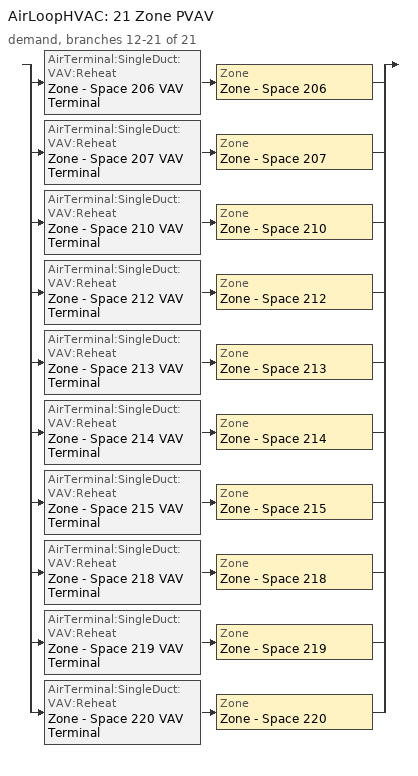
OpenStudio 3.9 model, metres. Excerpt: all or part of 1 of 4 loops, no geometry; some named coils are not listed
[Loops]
AirLoopHVAC '21 Zone PVAV'
 demand, branches 12-21 of 21: split
  | AirTerminal:SingleDuct:VAV:Reheat 'Zone - Space 206 VAV Terminal' > Zone 'Zone - Space 206'
  | AirTerminal:SingleDuct:VAV:Reheat 'Zone - Space 207 VAV Terminal' > Zone 'Zone - Space 207'
  | AirTerminal:SingleDuct:VAV:Reheat 'Zone - Space 210 VAV Terminal' > Zone 'Zone - Space 210'
  | AirTerminal:SingleDuct:VAV:Reheat 'Zone - Space 212 VAV Terminal' > Zone 'Zone - Space 212'
  | AirTerminal:SingleDuct:VAV:Reheat 'Zone - Space 213 VAV Terminal' > Zone 'Zone - Space 213'
  | AirTerminal:SingleDuct:VAV:Reheat 'Zone - Space 214 VAV Terminal' > Zone 'Zone - Space 214'
  | AirTerminal:SingleDuct:VAV:Reheat 'Zone - Space 215 VAV Terminal' > Zone 'Zone - Space 215'
  | AirTerminal:SingleDuct:VAV:Reheat 'Zone - Space 218 VAV Terminal' > Zone 'Zone - Space 218'
  | AirTerminal:SingleDuct:VAV:Reheat 'Zone - Space 219 VAV Terminal' > Zone 'Zone - Space 219'
  | AirTerminal:SingleDuct:VAV:Reheat 'Zone - Space 220 VAV Terminal' > Zone 'Zone - Space 220'
[Sizing:Zone] Zone Cooling Design Supply Air Temperature Input Method=SupplyAirTemperature; Zone Cooling Design Supply Air Temperature {C}=12.7778; Zone Cooling Design Supply Air Temperature Difference {deltaC}=11.11; Zone Heating Design Supply Air Temperature Input Method=SupplyAirTemperature; Zone Heating Design Supply Air Temperature {C}=50; Zone Heating Design Supply Air Temperature Difference {deltaC}=11.11; Zone Cooling Design Supply Air Humidity Ratio {kg-H2O/kg-air}=0.0085; Zone Heating Design Supply Air Humidity Ratio {kg-H2O/kg-air}=0.008; Cooling Design Air Flow Method=DesignDay; Heating Design Air Flow Method=DesignDay; Dedicated Outdoor Air System Control Strategy=NeutralSupplyAir; Zone Load Sizing Method=Sensible Load Only No Latent Load; Zone Latent Cooling Design Supply Air Humidity Ratio Input Method=HumidityRatioDifference; Zone Cooling Design Supply Air Humidity Ratio Difference {kgWater/kgDryAir}=0.005; Zone Latent Heating Design Supply Air Humidity Ratio Input Method=HumidityRatioDifference; Zone Humidification Design Supply Air Humidity Ratio Difference {kgWater/kgDryAir}=0.005; Sizing Option=Coincident
Name | Account for Dedicated Outdoor Air System | Dedicated Outdoor Air Low Setpoint Temperature for Design {C} | Dedicated Outdoor Air High Setpoint Temperature for Design {C}
Zone - Space 206; Zone - Space 207; Zone - Space 212; Zone - Space 215; Zone - Space 218; Zone - Space 219; Zone - Space 220 | Yes | 15.5556 | 21.1111
Zone - Space 210; Zone - Space 213; Zone - Space 214 | No | autosize | autosize
[Zone equipment]
Zone - Space 206: Zone - Space 206 VAV Terminal
Zone - Space 207: Zone - Space 207 VAV Terminal
Zone - Space 210: Zone - Space 210 VAV Terminal
Zone - Space 212: Zone - Space 212 VAV Terminal
Zone - Space 213: Zone - Space 213 VAV Terminal
Zone - Space 214: Zone - Space 214 VAV Terminal
Zone - Space 215: Zone - Space 215 VAV Terminal
Zone - Space 218: Zone - Space 218 VAV Terminal
Zone - Space 219: Zone - Space 219 VAV Terminal
Zone - Space 220: Zone - Space 220 VAV Terminal
[AirTerminal:SingleDuct:VAV:Reheat] Availability Schedule=Always On Discrete; Maximum Air Flow Rate {m3/s}=AutoSize; Zone Minimum Air Flow Input Method=Constant; Constant Minimum Air Flow Fraction=0.2; Fixed Minimum Air Flow Rate {m3/s}=0; Maximum Hot Water or Steam Flow Rate {m3/s}=AutoSize; Minimum Hot Water or Steam Flow Rate {m3/s}=0; Convergence Tolerance=0.001; Damper Heating Action=ReverseWithLimits; Maximum Flow per Zone Floor Area During Reheat {m3/s-m2}=AutoSize; Maximum Flow Fraction During Reheat=0.5; Maximum Reheat Air Temperature {C}=50; Control For Outdoor Air=No
Name | Reheat Coil
Zone - Space 206 VAV Terminal | Zone - Space 206 Reheat Coil
Zone - Space 207 VAV Terminal | Zone - Space 207 Reheat Coil
Zone - Space 210 VAV Terminal | Zone - Space 210 Reheat Coil
Zone - Space 212 VAV Terminal | Zone - Space 212 Reheat Coil
Zone - Space 213 VAV Terminal | Zone - Space 213 Reheat Coil
Zone - Space 214 VAV Terminal | Zone - Space 214 Reheat Coil
Zone - Space 215 VAV Terminal | Zone - Space 215 Reheat Coil
Zone - Space 218 VAV Terminal | Zone - Space 218 Reheat Coil
Zone - Space 219 VAV Terminal | Zone - Space 219 Reheat Coil
Zone - Space 220 VAV Terminal | Zone - Space 220 Reheat Coil
[Schedule:Constant]
Always On Discrete: Value=1
